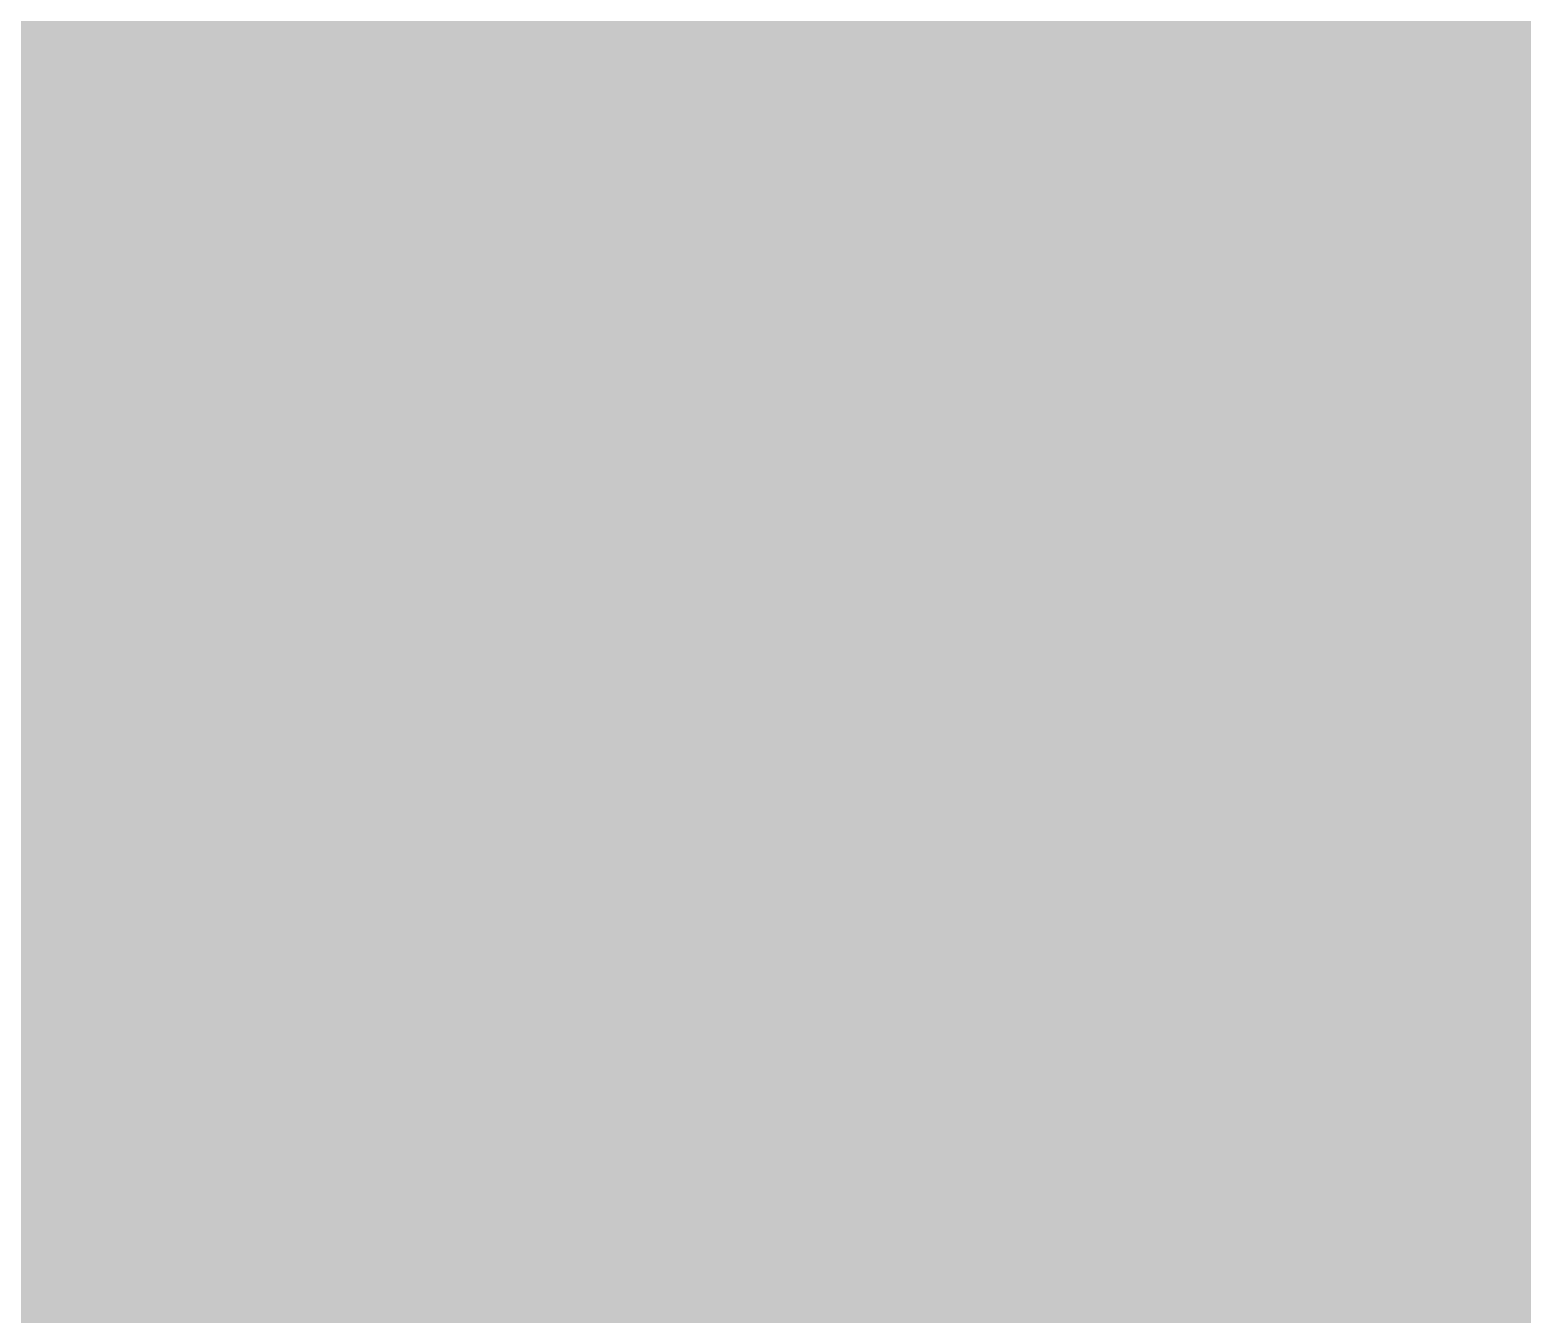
# Model space of a CAD drawing. Header units: inches. Extents: x 0 to 841, y 0 to 594.
# Drawn here: x 345.2201 to 345.6646, y 552.3382 to 552.7207 of the extents above; entities that cross this region are included whole.
import ezdxf

# ---------------------------------------------------------------- set-up
doc = ezdxf.new("R2010")
doc.units = ezdxf.units.IN
doc.layers.add('Sheet', color=255, linetype='Continuous')

msp = doc.modelspace()

# ---------------------------------------------------------------- linework, layer by layer
at = {"layer": 'Sheet'}
for points in [[(345.00808, 552.49546, 0.7493, 0.7493, 0), (345.00808, 572.49535, 0.7493, 0.7493, 0)], [(345.33372, 552.8885, 0.29972, 0.29972, 0), (345.34494, 552.86604, 0.29972, 0.29972, 0), (345.3674, 552.85481, 0.29972, 0.29972, 0), (345.37863, 552.83235, 0.29972, 0.29972, 0), (345.40109, 552.82112, 0.29972, 0.29972, 0), (345.41232, 552.79866, 0.29972, 0.29972, 0), (345.42355, 552.7762, 0.29972, 0.29972, 0), (345.446, 552.75374, 0.29972, 0.29972, 0), (345.45723, 552.74251, 0.29972, 0.29972, 0), (345.46846, 552.72006, 0.29972, 0.29972, 0), (345.46846, 552.6976, 0.29972, 0.29972, 0), (345.47969, 552.67514, 0.29972, 0.29972, 0), (345.49092, 552.64145, 0.29972, 0.29972, 0), (345.50215, 552.61899, 0.29972, 0.29972, 0), (345.50215, 552.59653, 0.29972, 0.29972, 0), (345.50215, 552.57407, 0.29972, 0.29972, 0), (345.51338, 552.55161, 0.29972, 0.29972, 0), (345.51338, 552.51792, 0.29972, 0.29972, 0), (345.51338, 552.49546, 0.29972, 0.29972, 0)], [(345.33372, 552.8885, 0.29972, 0.29972, 0), (345.34494, 552.86604, 0.29972, 0.29972, 0), (345.3674, 552.85481, 0.29972, 0.29972, 0), (345.37863, 552.83235, 0.29972, 0.29972, 0), (345.40109, 552.82112, 0.29972, 0.29972, 0), (345.41232, 552.79866, 0.29972, 0.29972, 0), (345.42355, 552.7762, 0.29972, 0.29972, 0), (345.446, 552.75374, 0.29972, 0.29972, 0), (345.45723, 552.74251, 0.29972, 0.29972, 0), (345.46846, 552.72006, 0.29972, 0.29972, 0), (345.46846, 552.6976, 0.29972, 0.29972, 0), (345.47969, 552.67514, 0.29972, 0.29972, 0), (345.49092, 552.64145, 0.29972, 0.29972, 0), (345.50215, 552.61899, 0.29972, 0.29972, 0), (345.50215, 552.59653, 0.29972, 0.29972, 0), (345.50215, 552.57407, 0.29972, 0.29972, 0), (345.51338, 552.55161, 0.29972, 0.29972, 0), (345.51338, 552.51792, 0.29972, 0.29972, 0), (345.51338, 552.49546, 0.29972, 0.29972, 0)], [(345.33372, 552.8885, 0.29972, 0.29972, 0), (345.34494, 552.86604, 0.29972, 0.29972, 0), (345.3674, 552.85481, 0.29972, 0.29972, 0), (345.37863, 552.83235, 0.29972, 0.29972, 0), (345.40109, 552.82112, 0.29972, 0.29972, 0), (345.41232, 552.79866, 0.29972, 0.29972, 0), (345.42355, 552.7762, 0.29972, 0.29972, 0), (345.446, 552.75374, 0.29972, 0.29972, 0), (345.45723, 552.74251, 0.29972, 0.29972, 0), (345.46846, 552.72006, 0.29972, 0.29972, 0), (345.46846, 552.6976, 0.29972, 0.29972, 0), (345.47969, 552.67514, 0.29972, 0.29972, 0), (345.49092, 552.64145, 0.29972, 0.29972, 0), (345.50215, 552.61899, 0.29972, 0.29972, 0), (345.50215, 552.59653, 0.29972, 0.29972, 0), (345.50215, 552.57407, 0.29972, 0.29972, 0), (345.51338, 552.55161, 0.29972, 0.29972, 0), (345.51338, 552.51792, 0.29972, 0.29972, 0), (345.51338, 552.49546, 0.29972, 0.29972, 0)], [(345.33372, 552.8885, 0.29972, 0.29972, 0), (345.34494, 552.86604, 0.29972, 0.29972, 0), (345.3674, 552.85481, 0.29972, 0.29972, 0), (345.37863, 552.83235, 0.29972, 0.29972, 0), (345.40109, 552.82112, 0.29972, 0.29972, 0), (345.41232, 552.79866, 0.29972, 0.29972, 0), (345.42355, 552.7762, 0.29972, 0.29972, 0), (345.446, 552.75374, 0.29972, 0.29972, 0), (345.45723, 552.74251, 0.29972, 0.29972, 0), (345.46846, 552.72006, 0.29972, 0.29972, 0), (345.46846, 552.6976, 0.29972, 0.29972, 0), (345.47969, 552.67514, 0.29972, 0.29972, 0), (345.49092, 552.64145, 0.29972, 0.29972, 0), (345.50215, 552.61899, 0.29972, 0.29972, 0), (345.50215, 552.59653, 0.29972, 0.29972, 0), (345.50215, 552.57407, 0.29972, 0.29972, 0), (345.51338, 552.55161, 0.29972, 0.29972, 0), (345.51338, 552.51792, 0.29972, 0.29972, 0), (345.51338, 552.49546, 0.29972, 0.29972, 0)], [(345.65935, 552.8885, 0.29972, 0.29972, 0), (345.68181, 552.85481, 0.29972, 0.29972, 0), (345.69304, 552.82112, 0.29972, 0.29972, 0), (345.7155, 552.78743, 0.29972, 0.29972, 0), (345.72673, 552.75374, 0.29972, 0.29972, 0), (345.73796, 552.72006, 0.29972, 0.29972, 0), (345.74919, 552.68637, 0.29972, 0.29972, 0), (345.76041, 552.65268, 0.29972, 0.29972, 0), (345.76041, 552.60776, 0.29972, 0.29972, 0), (345.77164, 552.57407, 0.29972, 0.29972, 0), (345.77164, 552.52915, 0.29972, 0.29972, 0), (345.77164, 552.49546, 0.29972, 0.29972, 0)], [(345.65935, 552.8885, 0.29972, 0.29972, 0), (345.68181, 552.85481, 0.29972, 0.29972, 0), (345.69304, 552.82112, 0.29972, 0.29972, 0), (345.7155, 552.78743, 0.29972, 0.29972, 0), (345.72673, 552.75374, 0.29972, 0.29972, 0), (345.73796, 552.72006, 0.29972, 0.29972, 0), (345.74919, 552.68637, 0.29972, 0.29972, 0), (345.76041, 552.65268, 0.29972, 0.29972, 0), (345.76041, 552.60776, 0.29972, 0.29972, 0), (345.77164, 552.57407, 0.29972, 0.29972, 0), (345.77164, 552.52915, 0.29972, 0.29972, 0), (345.77164, 552.49546, 0.29972, 0.29972, 0)], [(345.65935, 552.8885, 0.29972, 0.29972, 0), (345.68181, 552.85481, 0.29972, 0.29972, 0), (345.69304, 552.82112, 0.29972, 0.29972, 0), (345.7155, 552.78743, 0.29972, 0.29972, 0), (345.72673, 552.75374, 0.29972, 0.29972, 0), (345.73796, 552.72006, 0.29972, 0.29972, 0), (345.74919, 552.68637, 0.29972, 0.29972, 0), (345.76041, 552.65268, 0.29972, 0.29972, 0), (345.76041, 552.60776, 0.29972, 0.29972, 0), (345.77164, 552.57407, 0.29972, 0.29972, 0), (345.77164, 552.52915, 0.29972, 0.29972, 0), (345.77164, 552.49546, 0.29972, 0.29972, 0)], [(345.65935, 552.8885, 0.29972, 0.29972, 0), (345.68181, 552.85481, 0.29972, 0.29972, 0), (345.69304, 552.82112, 0.29972, 0.29972, 0), (345.7155, 552.78743, 0.29972, 0.29972, 0), (345.72673, 552.75374, 0.29972, 0.29972, 0), (345.73796, 552.72006, 0.29972, 0.29972, 0), (345.74919, 552.68637, 0.29972, 0.29972, 0), (345.76041, 552.65268, 0.29972, 0.29972, 0), (345.76041, 552.60776, 0.29972, 0.29972, 0), (345.77164, 552.57407, 0.29972, 0.29972, 0), (345.77164, 552.52915, 0.29972, 0.29972, 0), (345.77164, 552.49546, 0.29972, 0.29972, 0)], [(345.65935, 552.8885, 0.29972, 0.29972, 0), (345.68181, 552.85481, 0.29972, 0.29972, 0), (345.69304, 552.82112, 0.29972, 0.29972, 0), (345.7155, 552.78743, 0.29972, 0.29972, 0), (345.72673, 552.75374, 0.29972, 0.29972, 0), (345.73796, 552.72006, 0.29972, 0.29972, 0), (345.74919, 552.68637, 0.29972, 0.29972, 0), (345.76041, 552.65268, 0.29972, 0.29972, 0), (345.76041, 552.60776, 0.29972, 0.29972, 0), (345.77164, 552.57407, 0.29972, 0.29972, 0), (345.77164, 552.52915, 0.29972, 0.29972, 0), (345.77164, 552.49546, 0.29972, 0.29972, 0)], [(345.65935, 552.8885, 0.29972, 0.29972, 0), (345.68181, 552.85481, 0.29972, 0.29972, 0), (345.69304, 552.82112, 0.29972, 0.29972, 0), (345.7155, 552.78743, 0.29972, 0.29972, 0), (345.72673, 552.75374, 0.29972, 0.29972, 0), (345.73796, 552.72006, 0.29972, 0.29972, 0), (345.74919, 552.68637, 0.29972, 0.29972, 0), (345.76041, 552.65268, 0.29972, 0.29972, 0), (345.76041, 552.60776, 0.29972, 0.29972, 0), (345.77164, 552.57407, 0.29972, 0.29972, 0), (345.77164, 552.52915, 0.29972, 0.29972, 0), (345.77164, 552.49546, 0.29972, 0.29972, 0)], [(320.01254, 552.49546, 0.7493, 0.7493, 0), (322.51658, 552.49546, 0.7493, 0.7493, 0), (330.00626, 552.49546, 0.7493, 0.7493, 0), (345.00808, 552.49546, 0.7493, 0.7493, 0)], [(345.00808, 537.49274, 0.7493, 0.7493, 0), (345.00808, 552.49546, 0.7493, 0.7493, 0)], [(345.01931, 552.49546, 0.7493, 0.7493, 0), (362.51394, 552.49546, 0.7493, 0.7493, 0), (380.00857, 552.49546, 0.7493, 0.7493, 0)], [(345.42355, 552.7762, 0.09906, 0.09906, 0), (345.446, 552.75374, 0.09906, 0.09906, 0), (345.45723, 552.74251, 0.09906, 0.09906, 0), (345.46846, 552.72006, 0.09906, 0.09906, 0), (345.46846, 552.6976, 0.09906, 0.09906, 0), (345.47969, 552.67514, 0.09906, 0.09906, 0), (345.49092, 552.64145, 0.09906, 0.09906, 0), (345.50215, 552.61899, 0.09906, 0.09906, 0), (345.50215, 552.59653, 0.09906, 0.09906, 0), (345.50215, 552.57407, 0.09906, 0.09906, 0), (345.51338, 552.55161, 0.09906, 0.09906, 0), (345.51338, 552.51792, 0.09906, 0.09906, 0), (345.51338, 552.49546, 0.09906, 0.09906, 0)], [(345.42355, 552.7762, 0.09906, 0.09906, 0), (345.446, 552.75374, 0.09906, 0.09906, 0), (345.45723, 552.74251, 0.09906, 0.09906, 0), (345.46846, 552.72006, 0.09906, 0.09906, 0), (345.46846, 552.6976, 0.09906, 0.09906, 0), (345.47969, 552.67514, 0.09906, 0.09906, 0), (345.49092, 552.64145, 0.09906, 0.09906, 0), (345.50215, 552.61899, 0.09906, 0.09906, 0), (345.50215, 552.59653, 0.09906, 0.09906, 0), (345.50215, 552.57407, 0.09906, 0.09906, 0), (345.51338, 552.55161, 0.09906, 0.09906, 0), (345.51338, 552.51792, 0.09906, 0.09906, 0), (345.51338, 552.49546, 0.09906, 0.09906, 0)], [(345.42355, 552.7762, 0.09906, 0.09906, 0), (345.446, 552.75374, 0.09906, 0.09906, 0), (345.45723, 552.74251, 0.09906, 0.09906, 0), (345.46846, 552.72006, 0.09906, 0.09906, 0), (345.46846, 552.6976, 0.09906, 0.09906, 0), (345.47969, 552.67514, 0.09906, 0.09906, 0), (345.49092, 552.64145, 0.09906, 0.09906, 0), (345.50215, 552.61899, 0.09906, 0.09906, 0), (345.50215, 552.59653, 0.09906, 0.09906, 0), (345.50215, 552.57407, 0.09906, 0.09906, 0), (345.51338, 552.55161, 0.09906, 0.09906, 0), (345.51338, 552.51792, 0.09906, 0.09906, 0), (345.51338, 552.49546, 0.09906, 0.09906, 0)], [(345.42355, 552.7762, 0.09906, 0.09906, 0), (345.446, 552.75374, 0.09906, 0.09906, 0), (345.45723, 552.74251, 0.09906, 0.09906, 0), (345.46846, 552.72006, 0.09906, 0.09906, 0), (345.46846, 552.6976, 0.09906, 0.09906, 0), (345.47969, 552.67514, 0.09906, 0.09906, 0), (345.49092, 552.64145, 0.09906, 0.09906, 0), (345.50215, 552.61899, 0.09906, 0.09906, 0), (345.50215, 552.59653, 0.09906, 0.09906, 0), (345.50215, 552.57407, 0.09906, 0.09906, 0), (345.51338, 552.55161, 0.09906, 0.09906, 0), (345.51338, 552.51792, 0.09906, 0.09906, 0), (345.51338, 552.49546, 0.09906, 0.09906, 0)], [(345.77164, 552.49546, 0.29972, 0.29972, 0), (345.77164, 552.45055, 0.29972, 0.29972, 0), (345.77164, 552.41686, 0.29972, 0.29972, 0), (345.76041, 552.38317, 0.29972, 0.29972, 0), (345.76041, 552.33825, 0.29972, 0.29972, 0), (345.74919, 552.30456, 0.29972, 0.29972, 0), (345.73796, 552.27087, 0.29972, 0.29972, 0), (345.72673, 552.22595, 0.29972, 0.29972, 0), (345.7155, 552.19226, 0.29972, 0.29972, 0), (345.69304, 552.15858, 0.29972, 0.29972, 0), (345.68181, 552.12489, 0.29972, 0.29972, 0), (345.65935, 552.10243, 0.29972, 0.29972, 0), (345.64813, 552.06874, 0.29972, 0.29972, 0), (345.62567, 552.03505, 0.29972, 0.29972, 0), (345.60321, 552.01259, 0.29972, 0.29972, 0), (345.56952, 551.9789, 0.29972, 0.29972, 0), (345.54707, 551.95644, 0.29972, 0.29972, 0), (345.52461, 551.93398, 0.29972, 0.29972, 0), (345.49092, 551.9003, 0.29972, 0.29972, 0), (345.46846, 551.87784, 0.29972, 0.29972, 0), (345.43478, 551.85538, 0.29972, 0.29972, 0), (345.40109, 551.84415, 0.29972, 0.29972, 0), (345.37863, 551.82169, 0.29972, 0.29972, 0)], [(345.77164, 552.49546, 0.29972, 0.29972, 0), (345.77164, 552.45055, 0.29972, 0.29972, 0), (345.77164, 552.41686, 0.29972, 0.29972, 0), (345.76041, 552.38317, 0.29972, 0.29972, 0), (345.76041, 552.33825, 0.29972, 0.29972, 0), (345.74919, 552.30456, 0.29972, 0.29972, 0), (345.73796, 552.27087, 0.29972, 0.29972, 0), (345.72673, 552.22595, 0.29972, 0.29972, 0), (345.7155, 552.19226, 0.29972, 0.29972, 0), (345.69304, 552.15858, 0.29972, 0.29972, 0), (345.68181, 552.12489, 0.29972, 0.29972, 0), (345.65935, 552.10243, 0.29972, 0.29972, 0), (345.64813, 552.06874, 0.29972, 0.29972, 0), (345.62567, 552.03505, 0.29972, 0.29972, 0), (345.60321, 552.01259, 0.29972, 0.29972, 0), (345.56952, 551.9789, 0.29972, 0.29972, 0), (345.54707, 551.95644, 0.29972, 0.29972, 0), (345.52461, 551.93398, 0.29972, 0.29972, 0), (345.49092, 551.9003, 0.29972, 0.29972, 0), (345.46846, 551.87784, 0.29972, 0.29972, 0), (345.43478, 551.85538, 0.29972, 0.29972, 0), (345.40109, 551.84415, 0.29972, 0.29972, 0), (345.37863, 551.82169, 0.29972, 0.29972, 0)], [(345.77164, 552.49546, 0.29972, 0.29972, 0), (345.77164, 552.45055, 0.29972, 0.29972, 0), (345.77164, 552.41686, 0.29972, 0.29972, 0), (345.76041, 552.38317, 0.29972, 0.29972, 0), (345.76041, 552.33825, 0.29972, 0.29972, 0), (345.74919, 552.30456, 0.29972, 0.29972, 0), (345.73796, 552.27087, 0.29972, 0.29972, 0), (345.72673, 552.22595, 0.29972, 0.29972, 0), (345.7155, 552.19226, 0.29972, 0.29972, 0), (345.69304, 552.15858, 0.29972, 0.29972, 0), (345.68181, 552.12489, 0.29972, 0.29972, 0), (345.65935, 552.10243, 0.29972, 0.29972, 0), (345.64813, 552.06874, 0.29972, 0.29972, 0), (345.62567, 552.03505, 0.29972, 0.29972, 0), (345.60321, 552.01259, 0.29972, 0.29972, 0), (345.56952, 551.9789, 0.29972, 0.29972, 0), (345.54707, 551.95644, 0.29972, 0.29972, 0), (345.52461, 551.93398, 0.29972, 0.29972, 0), (345.49092, 551.9003, 0.29972, 0.29972, 0), (345.46846, 551.87784, 0.29972, 0.29972, 0), (345.43478, 551.85538, 0.29972, 0.29972, 0), (345.40109, 551.84415, 0.29972, 0.29972, 0), (345.37863, 551.82169, 0.29972, 0.29972, 0)], [(345.77164, 552.49546, 0.29972, 0.29972, 0), (345.77164, 552.45055, 0.29972, 0.29972, 0), (345.77164, 552.41686, 0.29972, 0.29972, 0), (345.76041, 552.38317, 0.29972, 0.29972, 0), (345.76041, 552.33825, 0.29972, 0.29972, 0), (345.74919, 552.30456, 0.29972, 0.29972, 0), (345.73796, 552.27087, 0.29972, 0.29972, 0), (345.72673, 552.22595, 0.29972, 0.29972, 0), (345.7155, 552.19226, 0.29972, 0.29972, 0), (345.69304, 552.15858, 0.29972, 0.29972, 0), (345.68181, 552.12489, 0.29972, 0.29972, 0), (345.65935, 552.10243, 0.29972, 0.29972, 0), (345.64813, 552.06874, 0.29972, 0.29972, 0), (345.62567, 552.03505, 0.29972, 0.29972, 0), (345.60321, 552.01259, 0.29972, 0.29972, 0), (345.56952, 551.9789, 0.29972, 0.29972, 0), (345.54707, 551.95644, 0.29972, 0.29972, 0), (345.52461, 551.93398, 0.29972, 0.29972, 0), (345.49092, 551.9003, 0.29972, 0.29972, 0), (345.46846, 551.87784, 0.29972, 0.29972, 0), (345.43478, 551.85538, 0.29972, 0.29972, 0), (345.40109, 551.84415, 0.29972, 0.29972, 0), (345.37863, 551.82169, 0.29972, 0.29972, 0)], [(345.77164, 552.49546, 0.29972, 0.29972, 0), (345.77164, 552.45055, 0.29972, 0.29972, 0), (345.77164, 552.41686, 0.29972, 0.29972, 0), (345.76041, 552.38317, 0.29972, 0.29972, 0), (345.76041, 552.33825, 0.29972, 0.29972, 0), (345.74919, 552.30456, 0.29972, 0.29972, 0), (345.73796, 552.27087, 0.29972, 0.29972, 0), (345.72673, 552.22595, 0.29972, 0.29972, 0), (345.7155, 552.19226, 0.29972, 0.29972, 0), (345.69304, 552.15858, 0.29972, 0.29972, 0), (345.68181, 552.12489, 0.29972, 0.29972, 0), (345.65935, 552.10243, 0.29972, 0.29972, 0), (345.64813, 552.06874, 0.29972, 0.29972, 0), (345.62567, 552.03505, 0.29972, 0.29972, 0), (345.60321, 552.01259, 0.29972, 0.29972, 0), (345.56952, 551.9789, 0.29972, 0.29972, 0), (345.54707, 551.95644, 0.29972, 0.29972, 0), (345.52461, 551.93398, 0.29972, 0.29972, 0), (345.49092, 551.9003, 0.29972, 0.29972, 0), (345.46846, 551.87784, 0.29972, 0.29972, 0), (345.43478, 551.85538, 0.29972, 0.29972, 0), (345.40109, 551.84415, 0.29972, 0.29972, 0), (345.37863, 551.82169, 0.29972, 0.29972, 0)], [(345.77164, 552.49546, 0.29972, 0.29972, 0), (345.77164, 552.45055, 0.29972, 0.29972, 0), (345.77164, 552.41686, 0.29972, 0.29972, 0), (345.76041, 552.38317, 0.29972, 0.29972, 0), (345.76041, 552.33825, 0.29972, 0.29972, 0), (345.74919, 552.30456, 0.29972, 0.29972, 0), (345.73796, 552.27087, 0.29972, 0.29972, 0), (345.72673, 552.22595, 0.29972, 0.29972, 0), (345.7155, 552.19226, 0.29972, 0.29972, 0), (345.69304, 552.15858, 0.29972, 0.29972, 0), (345.68181, 552.12489, 0.29972, 0.29972, 0), (345.65935, 552.10243, 0.29972, 0.29972, 0), (345.64813, 552.06874, 0.29972, 0.29972, 0), (345.62567, 552.03505, 0.29972, 0.29972, 0), (345.60321, 552.01259, 0.29972, 0.29972, 0), (345.56952, 551.9789, 0.29972, 0.29972, 0), (345.54707, 551.95644, 0.29972, 0.29972, 0), (345.52461, 551.93398, 0.29972, 0.29972, 0), (345.49092, 551.9003, 0.29972, 0.29972, 0), (345.46846, 551.87784, 0.29972, 0.29972, 0), (345.43478, 551.85538, 0.29972, 0.29972, 0), (345.40109, 551.84415, 0.29972, 0.29972, 0), (345.37863, 551.82169, 0.29972, 0.29972, 0)], [(345.51338, 552.49546, 0.29972, 0.29972, 0), (345.51338, 552.473, 0.29972, 0.29972, 0), (345.51338, 552.43932, 0.29972, 0.29972, 0), (345.50215, 552.41686, 0.29972, 0.29972, 0), (345.50215, 552.3944, 0.29972, 0.29972, 0), (345.50215, 552.37194, 0.29972, 0.29972, 0), (345.49092, 552.34948, 0.29972, 0.29972, 0), (345.47969, 552.31579, 0.29972, 0.29972, 0), (345.46846, 552.29333, 0.29972, 0.29972, 0), (345.46846, 552.27087, 0.29972, 0.29972, 0), (345.45723, 552.24841, 0.29972, 0.29972, 0), (345.446, 552.23718, 0.29972, 0.29972, 0), (345.42355, 552.21472, 0.29972, 0.29972, 0), (345.41232, 552.19226, 0.29972, 0.29972, 0), (345.40109, 552.16981, 0.29972, 0.29972, 0)], [(345.51338, 552.49546, 0.29972, 0.29972, 0), (345.51338, 552.473, 0.29972, 0.29972, 0), (345.51338, 552.43932, 0.29972, 0.29972, 0), (345.50215, 552.41686, 0.29972, 0.29972, 0), (345.50215, 552.3944, 0.29972, 0.29972, 0), (345.50215, 552.37194, 0.29972, 0.29972, 0), (345.49092, 552.34948, 0.29972, 0.29972, 0), (345.47969, 552.31579, 0.29972, 0.29972, 0), (345.46846, 552.29333, 0.29972, 0.29972, 0), (345.46846, 552.27087, 0.29972, 0.29972, 0), (345.45723, 552.24841, 0.29972, 0.29972, 0), (345.446, 552.23718, 0.29972, 0.29972, 0), (345.42355, 552.21472, 0.29972, 0.29972, 0), (345.41232, 552.19226, 0.29972, 0.29972, 0), (345.40109, 552.16981, 0.29972, 0.29972, 0)], [(345.51338, 552.49546, 0.29972, 0.29972, 0), (345.51338, 552.473, 0.29972, 0.29972, 0), (345.51338, 552.43932, 0.29972, 0.29972, 0), (345.50215, 552.41686, 0.29972, 0.29972, 0), (345.50215, 552.3944, 0.29972, 0.29972, 0), (345.50215, 552.37194, 0.29972, 0.29972, 0), (345.49092, 552.34948, 0.29972, 0.29972, 0), (345.47969, 552.31579, 0.29972, 0.29972, 0), (345.46846, 552.29333, 0.29972, 0.29972, 0), (345.46846, 552.27087, 0.29972, 0.29972, 0), (345.45723, 552.24841, 0.29972, 0.29972, 0), (345.446, 552.23718, 0.29972, 0.29972, 0), (345.42355, 552.21472, 0.29972, 0.29972, 0), (345.41232, 552.19226, 0.29972, 0.29972, 0), (345.40109, 552.16981, 0.29972, 0.29972, 0)], [(345.51338, 552.49546, 0.29972, 0.29972, 0), (345.51338, 552.473, 0.29972, 0.29972, 0), (345.51338, 552.43932, 0.29972, 0.29972, 0), (345.50215, 552.41686, 0.29972, 0.29972, 0), (345.50215, 552.3944, 0.29972, 0.29972, 0), (345.50215, 552.37194, 0.29972, 0.29972, 0), (345.49092, 552.34948, 0.29972, 0.29972, 0), (345.47969, 552.31579, 0.29972, 0.29972, 0), (345.46846, 552.29333, 0.29972, 0.29972, 0), (345.46846, 552.27087, 0.29972, 0.29972, 0), (345.45723, 552.24841, 0.29972, 0.29972, 0), (345.446, 552.23718, 0.29972, 0.29972, 0), (345.42355, 552.21472, 0.29972, 0.29972, 0), (345.41232, 552.19226, 0.29972, 0.29972, 0), (345.40109, 552.16981, 0.29972, 0.29972, 0)], [(345.51338, 552.49546, 0.29972, 0.29972, 0), (345.51338, 552.49546, 0.29972, 0.29972, 0), (345.51338, 552.49546, 0.29972, 0.29972, 0), (345.51338, 552.49546, 0.29972, 0.29972, 0), (345.51338, 552.49546, 0.29972, 0.29972, 0), (345.51338, 552.49546, 0.29972, 0.29972, 0), (345.51338, 552.49546, 0.29972, 0.29972, 0), (345.51338, 552.49546, 0.29972, 0.29972, 0), (345.51338, 552.49546, 0.29972, 0.29972, 0), (345.51338, 552.49546, 0.29972, 0.29972, 0), (345.51338, 552.49546, 0.29972, 0.29972, 0), (345.51338, 552.49546, 0.29972, 0.29972, 0), (345.51338, 552.49546, 0.29972, 0.29972, 0), (345.51338, 552.49546, 0.29972, 0.29972, 0), (345.51338, 552.49546, 0.29972, 0.29972, 0), (345.51338, 552.49546, 0.29972, 0.29972, 0), (345.51338, 552.49546, 0.29972, 0.29972, 0), (345.51338, 552.49546, 0.29972, 0.29972, 0), (345.51338, 552.49546, 0.29972, 0.29972, 0), (345.51338, 552.49546, 0.29972, 0.29972, 0), (345.51338, 552.49546, 0.29972, 0.29972, 0), (345.51338, 552.49546, 0.29972, 0.29972, 0), (345.51338, 552.49546, 0.29972, 0.29972, 0), (345.51338, 552.49546, 0.29972, 0.29972, 0), (345.51338, 552.49546, 0.29972, 0.29972, 0), (345.51338, 552.49546, 0.29972, 0.29972, 0), (345.51338, 552.49546, 0.29972, 0.29972, 0), (345.51338, 552.49546, 0.29972, 0.29972, 0), (345.51338, 552.49546, 0.29972, 0.29972, 0), (345.51338, 552.49546, 0.29972, 0.29972, 0), (345.51338, 552.49546, 0.29972, 0.29972, 0), (345.51338, 552.49546, 0.29972, 0.29972, 0), (345.51338, 552.49546, 0.29972, 0.29972, 0)], [(345.51338, 552.49546, 0.29972, 0.29972, 0), (345.51338, 552.49546, 0.29972, 0.29972, 0)], [(345.51338, 552.49546, 0.29972, 0.29972, 0), (345.51338, 552.49546, 0.29972, 0.29972, 0), (345.51338, 552.49546, 0.29972, 0.29972, 0), (345.51338, 552.49546, 0.29972, 0.29972, 0), (345.51338, 552.49546, 0.29972, 0.29972, 0), (345.51338, 552.49546, 0.29972, 0.29972, 0), (345.51338, 552.49546, 0.29972, 0.29972, 0), (345.51338, 552.49546, 0.29972, 0.29972, 0), (345.51338, 552.49546, 0.29972, 0.29972, 0), (345.51338, 552.49546, 0.29972, 0.29972, 0), (345.51338, 552.49546, 0.29972, 0.29972, 0), (345.51338, 552.49546, 0.29972, 0.29972, 0), (345.51338, 552.49546, 0.29972, 0.29972, 0), (345.51338, 552.49546, 0.29972, 0.29972, 0), (345.51338, 552.49546, 0.29972, 0.29972, 0), (345.51338, 552.49546, 0.29972, 0.29972, 0), (345.51338, 552.49546, 0.29972, 0.29972, 0), (345.51338, 552.49546, 0.29972, 0.29972, 0), (345.51338, 552.49546, 0.29972, 0.29972, 0), (345.51338, 552.49546, 0.29972, 0.29972, 0), (345.51338, 552.49546, 0.29972, 0.29972, 0), (345.51338, 552.49546, 0.29972, 0.29972, 0), (345.51338, 552.49546, 0.29972, 0.29972, 0), (345.51338, 552.49546, 0.29972, 0.29972, 0), (345.51338, 552.49546, 0.29972, 0.29972, 0), (345.51338, 552.49546, 0.29972, 0.29972, 0), (345.51338, 552.49546, 0.29972, 0.29972, 0), (345.51338, 552.49546, 0.29972, 0.29972, 0), (345.51338, 552.49546, 0.29972, 0.29972, 0), (345.51338, 552.49546, 0.29972, 0.29972, 0), (345.51338, 552.49546, 0.29972, 0.29972, 0), (345.51338, 552.49546, 0.29972, 0.29972, 0), (345.51338, 552.49546, 0.29972, 0.29972, 0)], [(345.51338, 552.49546, 0.29972, 0.29972, 0), (345.51338, 552.49546, 0.29972, 0.29972, 0)], [(345.51338, 552.49546, 0.29972, 0.29972, 0), (345.51338, 552.49546, 0.29972, 0.29972, 0), (345.51338, 552.49546, 0.29972, 0.29972, 0), (345.51338, 552.49546, 0.29972, 0.29972, 0), (345.51338, 552.49546, 0.29972, 0.29972, 0), (345.51338, 552.49546, 0.29972, 0.29972, 0), (345.51338, 552.49546, 0.29972, 0.29972, 0), (345.51338, 552.49546, 0.29972, 0.29972, 0), (345.51338, 552.49546, 0.29972, 0.29972, 0), (345.51338, 552.49546, 0.29972, 0.29972, 0), (345.51338, 552.49546, 0.29972, 0.29972, 0), (345.51338, 552.49546, 0.29972, 0.29972, 0), (345.51338, 552.49546, 0.29972, 0.29972, 0), (345.51338, 552.49546, 0.29972, 0.29972, 0), (345.51338, 552.49546, 0.29972, 0.29972, 0), (345.51338, 552.49546, 0.29972, 0.29972, 0), (345.51338, 552.49546, 0.29972, 0.29972, 0), (345.51338, 552.49546, 0.29972, 0.29972, 0), (345.51338, 552.49546, 0.29972, 0.29972, 0), (345.51338, 552.49546, 0.29972, 0.29972, 0), (345.51338, 552.49546, 0.29972, 0.29972, 0), (345.51338, 552.49546, 0.29972, 0.29972, 0), (345.51338, 552.49546, 0.29972, 0.29972, 0), (345.51338, 552.49546, 0.29972, 0.29972, 0), (345.51338, 552.49546, 0.29972, 0.29972, 0), (345.51338, 552.49546, 0.29972, 0.29972, 0), (345.51338, 552.49546, 0.29972, 0.29972, 0), (345.51338, 552.49546, 0.29972, 0.29972, 0), (345.51338, 552.49546, 0.29972, 0.29972, 0), (345.51338, 552.49546, 0.29972, 0.29972, 0), (345.51338, 552.49546, 0.29972, 0.29972, 0), (345.51338, 552.49546, 0.29972, 0.29972, 0), (345.51338, 552.49546, 0.29972, 0.29972, 0)], [(345.51338, 552.49546, 0.29972, 0.29972, 0), (345.51338, 552.49546, 0.29972, 0.29972, 0)], [(345.51338, 552.49546, 0.29972, 0.29972, 0), (345.51338, 552.49546, 0.29972, 0.29972, 0), (345.51338, 552.49546, 0.29972, 0.29972, 0), (345.51338, 552.49546, 0.29972, 0.29972, 0), (345.51338, 552.49546, 0.29972, 0.29972, 0), (345.51338, 552.49546, 0.29972, 0.29972, 0), (345.51338, 552.49546, 0.29972, 0.29972, 0), (345.51338, 552.49546, 0.29972, 0.29972, 0), (345.51338, 552.49546, 0.29972, 0.29972, 0), (345.51338, 552.49546, 0.29972, 0.29972, 0), (345.51338, 552.49546, 0.29972, 0.29972, 0), (345.51338, 552.49546, 0.29972, 0.29972, 0), (345.51338, 552.49546, 0.29972, 0.29972, 0), (345.51338, 552.49546, 0.29972, 0.29972, 0), (345.51338, 552.49546, 0.29972, 0.29972, 0), (345.51338, 552.49546, 0.29972, 0.29972, 0), (345.51338, 552.49546, 0.29972, 0.29972, 0), (345.51338, 552.49546, 0.29972, 0.29972, 0), (345.51338, 552.49546, 0.29972, 0.29972, 0), (345.51338, 552.49546, 0.29972, 0.29972, 0), (345.51338, 552.49546, 0.29972, 0.29972, 0), (345.51338, 552.49546, 0.29972, 0.29972, 0), (345.51338, 552.49546, 0.29972, 0.29972, 0), (345.51338, 552.49546, 0.29972, 0.29972, 0), (345.51338, 552.49546, 0.29972, 0.29972, 0), (345.51338, 552.49546, 0.29972, 0.29972, 0), (345.51338, 552.49546, 0.29972, 0.29972, 0), (345.51338, 552.49546, 0.29972, 0.29972, 0), (345.51338, 552.49546, 0.29972, 0.29972, 0), (345.51338, 552.49546, 0.29972, 0.29972, 0), (345.51338, 552.49546, 0.29972, 0.29972, 0), (345.51338, 552.49546, 0.29972, 0.29972, 0), (345.51338, 552.49546, 0.29972, 0.29972, 0)], [(345.51338, 552.49546, 0.29972, 0.29972, 0), (345.51338, 552.49546, 0.29972, 0.29972, 0)], [(345.77164, 552.49546, 0.29972, 0.29972, 0), (345.77164, 552.49546, 0.29972, 0.29972, 0), (345.77164, 552.49546, 0.29972, 0.29972, 0), (345.77164, 552.49546, 0.29972, 0.29972, 0), (345.77164, 552.49546, 0.29972, 0.29972, 0), (345.77164, 552.49546, 0.29972, 0.29972, 0), (345.77164, 552.49546, 0.29972, 0.29972, 0), (345.77164, 552.49546, 0.29972, 0.29972, 0), (345.77164, 552.49546, 0.29972, 0.29972, 0), (345.77164, 552.49546, 0.29972, 0.29972, 0), (345.77164, 552.49546, 0.29972, 0.29972, 0), (345.77164, 552.49546, 0.29972, 0.29972, 0), (345.77164, 552.49546, 0.29972, 0.29972, 0), (345.77164, 552.49546, 0.29972, 0.29972, 0), (345.77164, 552.49546, 0.29972, 0.29972, 0), (345.77164, 552.49546, 0.29972, 0.29972, 0), (345.77164, 552.49546, 0.29972, 0.29972, 0), (345.77164, 552.49546, 0.29972, 0.29972, 0), (345.77164, 552.49546, 0.29972, 0.29972, 0), (345.77164, 552.49546, 0.29972, 0.29972, 0), (345.77164, 552.49546, 0.29972, 0.29972, 0), (345.77164, 552.49546, 0.29972, 0.29972, 0), (345.77164, 552.49546, 0.29972, 0.29972, 0), (345.77164, 552.49546, 0.29972, 0.29972, 0), (345.77164, 552.49546, 0.29972, 0.29972, 0), (345.77164, 552.49546, 0.29972, 0.29972, 0), (345.77164, 552.49546, 0.29972, 0.29972, 0), (345.77164, 552.49546, 0.29972, 0.29972, 0), (345.77164, 552.49546, 0.29972, 0.29972, 0), (345.77164, 552.49546, 0.29972, 0.29972, 0), (345.77164, 552.49546, 0.29972, 0.29972, 0), (345.77164, 552.49546, 0.29972, 0.29972, 0), (345.77164, 552.49546, 0.29972, 0.29972, 0)], [(345.77164, 552.49546, 0.29972, 0.29972, 0), (345.77164, 552.49546, 0.29972, 0.29972, 0)], [(345.77164, 552.49546, 0.29972, 0.29972, 0), (345.77164, 552.49546, 0.29972, 0.29972, 0), (345.77164, 552.49546, 0.29972, 0.29972, 0), (345.77164, 552.49546, 0.29972, 0.29972, 0), (345.77164, 552.49546, 0.29972, 0.29972, 0), (345.77164, 552.49546, 0.29972, 0.29972, 0), (345.77164, 552.49546, 0.29972, 0.29972, 0), (345.77164, 552.49546, 0.29972, 0.29972, 0), (345.77164, 552.49546, 0.29972, 0.29972, 0), (345.77164, 552.49546, 0.29972, 0.29972, 0), (345.77164, 552.49546, 0.29972, 0.29972, 0), (345.77164, 552.49546, 0.29972, 0.29972, 0), (345.77164, 552.49546, 0.29972, 0.29972, 0), (345.77164, 552.49546, 0.29972, 0.29972, 0), (345.77164, 552.49546, 0.29972, 0.29972, 0), (345.77164, 552.49546, 0.29972, 0.29972, 0), (345.77164, 552.49546, 0.29972, 0.29972, 0), (345.77164, 552.49546, 0.29972, 0.29972, 0), (345.77164, 552.49546, 0.29972, 0.29972, 0), (345.77164, 552.49546, 0.29972, 0.29972, 0), (345.77164, 552.49546, 0.29972, 0.29972, 0), (345.77164, 552.49546, 0.29972, 0.29972, 0), (345.77164, 552.49546, 0.29972, 0.29972, 0), (345.77164, 552.49546, 0.29972, 0.29972, 0), (345.77164, 552.49546, 0.29972, 0.29972, 0), (345.77164, 552.49546, 0.29972, 0.29972, 0), (345.77164, 552.49546, 0.29972, 0.29972, 0), (345.77164, 552.49546, 0.29972, 0.29972, 0), (345.77164, 552.49546, 0.29972, 0.29972, 0), (345.77164, 552.49546, 0.29972, 0.29972, 0), (345.77164, 552.49546, 0.29972, 0.29972, 0), (345.77164, 552.49546, 0.29972, 0.29972, 0), (345.77164, 552.49546, 0.29972, 0.29972, 0)], [(345.77164, 552.49546, 0.29972, 0.29972, 0), (345.77164, 552.49546, 0.29972, 0.29972, 0)], [(345.77164, 552.49546, 0.29972, 0.29972, 0), (345.77164, 552.49546, 0.29972, 0.29972, 0), (345.77164, 552.49546, 0.29972, 0.29972, 0), (345.77164, 552.49546, 0.29972, 0.29972, 0), (345.77164, 552.49546, 0.29972, 0.29972, 0), (345.77164, 552.49546, 0.29972, 0.29972, 0), (345.77164, 552.49546, 0.29972, 0.29972, 0), (345.77164, 552.49546, 0.29972, 0.29972, 0), (345.77164, 552.49546, 0.29972, 0.29972, 0), (345.77164, 552.49546, 0.29972, 0.29972, 0), (345.77164, 552.49546, 0.29972, 0.29972, 0), (345.77164, 552.49546, 0.29972, 0.29972, 0), (345.77164, 552.49546, 0.29972, 0.29972, 0), (345.77164, 552.49546, 0.29972, 0.29972, 0), (345.77164, 552.49546, 0.29972, 0.29972, 0), (345.77164, 552.49546, 0.29972, 0.29972, 0), (345.77164, 552.49546, 0.29972, 0.29972, 0), (345.77164, 552.49546, 0.29972, 0.29972, 0), (345.77164, 552.49546, 0.29972, 0.29972, 0), (345.77164, 552.49546, 0.29972, 0.29972, 0), (345.77164, 552.49546, 0.29972, 0.29972, 0), (345.77164, 552.49546, 0.29972, 0.29972, 0), (345.77164, 552.49546, 0.29972, 0.29972, 0), (345.77164, 552.49546, 0.29972, 0.29972, 0), (345.77164, 552.49546, 0.29972, 0.29972, 0), (345.77164, 552.49546, 0.29972, 0.29972, 0), (345.77164, 552.49546, 0.29972, 0.29972, 0), (345.77164, 552.49546, 0.29972, 0.29972, 0), (345.77164, 552.49546, 0.29972, 0.29972, 0), (345.77164, 552.49546, 0.29972, 0.29972, 0), (345.77164, 552.49546, 0.29972, 0.29972, 0), (345.77164, 552.49546, 0.29972, 0.29972, 0), (345.77164, 552.49546, 0.29972, 0.29972, 0)], [(345.77164, 552.49546, 0.29972, 0.29972, 0), (345.77164, 552.49546, 0.29972, 0.29972, 0)], [(345.77164, 552.49546, 0.29972, 0.29972, 0), (345.77164, 552.49546, 0.29972, 0.29972, 0), (345.77164, 552.49546, 0.29972, 0.29972, 0), (345.77164, 552.49546, 0.29972, 0.29972, 0), (345.77164, 552.49546, 0.29972, 0.29972, 0), (345.77164, 552.49546, 0.29972, 0.29972, 0), (345.77164, 552.49546, 0.29972, 0.29972, 0), (345.77164, 552.49546, 0.29972, 0.29972, 0), (345.77164, 552.49546, 0.29972, 0.29972, 0), (345.77164, 552.49546, 0.29972, 0.29972, 0), (345.77164, 552.49546, 0.29972, 0.29972, 0), (345.77164, 552.49546, 0.29972, 0.29972, 0), (345.77164, 552.49546, 0.29972, 0.29972, 0), (345.77164, 552.49546, 0.29972, 0.29972, 0), (345.77164, 552.49546, 0.29972, 0.29972, 0), (345.77164, 552.49546, 0.29972, 0.29972, 0), (345.77164, 552.49546, 0.29972, 0.29972, 0), (345.77164, 552.49546, 0.29972, 0.29972, 0), (345.77164, 552.49546, 0.29972, 0.29972, 0), (345.77164, 552.49546, 0.29972, 0.29972, 0), (345.77164, 552.49546, 0.29972, 0.29972, 0), (345.77164, 552.49546, 0.29972, 0.29972, 0), (345.77164, 552.49546, 0.29972, 0.29972, 0), (345.77164, 552.49546, 0.29972, 0.29972, 0), (345.77164, 552.49546, 0.29972, 0.29972, 0), (345.77164, 552.49546, 0.29972, 0.29972, 0), (345.77164, 552.49546, 0.29972, 0.29972, 0), (345.77164, 552.49546, 0.29972, 0.29972, 0), (345.77164, 552.49546, 0.29972, 0.29972, 0), (345.77164, 552.49546, 0.29972, 0.29972, 0), (345.77164, 552.49546, 0.29972, 0.29972, 0), (345.77164, 552.49546, 0.29972, 0.29972, 0), (345.77164, 552.49546, 0.29972, 0.29972, 0)], [(345.77164, 552.49546, 0.29972, 0.29972, 0), (345.77164, 552.49546, 0.29972, 0.29972, 0)], [(345.77164, 552.49546, 0.29972, 0.29972, 0), (345.77164, 552.49546, 0.29972, 0.29972, 0), (345.77164, 552.49546, 0.29972, 0.29972, 0), (345.77164, 552.49546, 0.29972, 0.29972, 0), (345.77164, 552.49546, 0.29972, 0.29972, 0), (345.77164, 552.49546, 0.29972, 0.29972, 0), (345.77164, 552.49546, 0.29972, 0.29972, 0), (345.77164, 552.49546, 0.29972, 0.29972, 0), (345.77164, 552.49546, 0.29972, 0.29972, 0), (345.77164, 552.49546, 0.29972, 0.29972, 0), (345.77164, 552.49546, 0.29972, 0.29972, 0), (345.77164, 552.49546, 0.29972, 0.29972, 0), (345.77164, 552.49546, 0.29972, 0.29972, 0), (345.77164, 552.49546, 0.29972, 0.29972, 0), (345.77164, 552.49546, 0.29972, 0.29972, 0), (345.77164, 552.49546, 0.29972, 0.29972, 0), (345.77164, 552.49546, 0.29972, 0.29972, 0), (345.77164, 552.49546, 0.29972, 0.29972, 0), (345.77164, 552.49546, 0.29972, 0.29972, 0), (345.77164, 552.49546, 0.29972, 0.29972, 0), (345.77164, 552.49546, 0.29972, 0.29972, 0), (345.77164, 552.49546, 0.29972, 0.29972, 0), (345.77164, 552.49546, 0.29972, 0.29972, 0), (345.77164, 552.49546, 0.29972, 0.29972, 0), (345.77164, 552.49546, 0.29972, 0.29972, 0), (345.77164, 552.49546, 0.29972, 0.29972, 0), (345.77164, 552.49546, 0.29972, 0.29972, 0), (345.77164, 552.49546, 0.29972, 0.29972, 0), (345.77164, 552.49546, 0.29972, 0.29972, 0), (345.77164, 552.49546, 0.29972, 0.29972, 0), (345.77164, 552.49546, 0.29972, 0.29972, 0), (345.77164, 552.49546, 0.29972, 0.29972, 0), (345.77164, 552.49546, 0.29972, 0.29972, 0)], [(345.77164, 552.49546, 0.29972, 0.29972, 0), (345.77164, 552.49546, 0.29972, 0.29972, 0)], [(345.77164, 552.49546, 0.29972, 0.29972, 0), (345.77164, 552.49546, 0.29972, 0.29972, 0), (345.77164, 552.49546, 0.29972, 0.29972, 0), (345.77164, 552.49546, 0.29972, 0.29972, 0), (345.77164, 552.49546, 0.29972, 0.29972, 0), (345.77164, 552.49546, 0.29972, 0.29972, 0), (345.77164, 552.49546, 0.29972, 0.29972, 0), (345.77164, 552.49546, 0.29972, 0.29972, 0), (345.77164, 552.49546, 0.29972, 0.29972, 0), (345.77164, 552.49546, 0.29972, 0.29972, 0), (345.77164, 552.49546, 0.29972, 0.29972, 0), (345.77164, 552.49546, 0.29972, 0.29972, 0), (345.77164, 552.49546, 0.29972, 0.29972, 0), (345.77164, 552.49546, 0.29972, 0.29972, 0), (345.77164, 552.49546, 0.29972, 0.29972, 0), (345.77164, 552.49546, 0.29972, 0.29972, 0), (345.77164, 552.49546, 0.29972, 0.29972, 0), (345.77164, 552.49546, 0.29972, 0.29972, 0), (345.77164, 552.49546, 0.29972, 0.29972, 0), (345.77164, 552.49546, 0.29972, 0.29972, 0), (345.77164, 552.49546, 0.29972, 0.29972, 0), (345.77164, 552.49546, 0.29972, 0.29972, 0), (345.77164, 552.49546, 0.29972, 0.29972, 0), (345.77164, 552.49546, 0.29972, 0.29972, 0), (345.77164, 552.49546, 0.29972, 0.29972, 0), (345.77164, 552.49546, 0.29972, 0.29972, 0), (345.77164, 552.49546, 0.29972, 0.29972, 0), (345.77164, 552.49546, 0.29972, 0.29972, 0), (345.77164, 552.49546, 0.29972, 0.29972, 0), (345.77164, 552.49546, 0.29972, 0.29972, 0), (345.77164, 552.49546, 0.29972, 0.29972, 0), (345.77164, 552.49546, 0.29972, 0.29972, 0), (345.77164, 552.49546, 0.29972, 0.29972, 0)], [(345.77164, 552.49546, 0.29972, 0.29972, 0), (345.77164, 552.49546, 0.29972, 0.29972, 0)], [(345.51338, 552.49546, 0.09906, 0.09906, 0), (345.51338, 552.473, 0.09906, 0.09906, 0), (345.51338, 552.43932, 0.09906, 0.09906, 0), (345.50215, 552.41686, 0.09906, 0.09906, 0), (345.50215, 552.3944, 0.09906, 0.09906, 0), (345.50215, 552.37194, 0.09906, 0.09906, 0), (345.49092, 552.34948, 0.09906, 0.09906, 0), (345.47969, 552.31579, 0.09906, 0.09906, 0), (345.46846, 552.29333, 0.09906, 0.09906, 0), (345.46846, 552.27087, 0.09906, 0.09906, 0)], [(345.51338, 552.49546, 0.09906, 0.09906, 0), (345.51338, 552.473, 0.09906, 0.09906, 0), (345.51338, 552.43932, 0.09906, 0.09906, 0), (345.50215, 552.41686, 0.09906, 0.09906, 0), (345.50215, 552.3944, 0.09906, 0.09906, 0), (345.50215, 552.37194, 0.09906, 0.09906, 0), (345.49092, 552.34948, 0.09906, 0.09906, 0), (345.47969, 552.31579, 0.09906, 0.09906, 0), (345.46846, 552.29333, 0.09906, 0.09906, 0), (345.46846, 552.27087, 0.09906, 0.09906, 0)], [(345.51338, 552.49546, 0.09906, 0.09906, 0), (345.51338, 552.473, 0.09906, 0.09906, 0), (345.51338, 552.43932, 0.09906, 0.09906, 0), (345.50215, 552.41686, 0.09906, 0.09906, 0), (345.50215, 552.3944, 0.09906, 0.09906, 0), (345.50215, 552.37194, 0.09906, 0.09906, 0), (345.49092, 552.34948, 0.09906, 0.09906, 0), (345.47969, 552.31579, 0.09906, 0.09906, 0), (345.46846, 552.29333, 0.09906, 0.09906, 0), (345.46846, 552.27087, 0.09906, 0.09906, 0)], [(345.51338, 552.49546, 0.09906, 0.09906, 0), (345.51338, 552.473, 0.09906, 0.09906, 0), (345.51338, 552.43932, 0.09906, 0.09906, 0), (345.50215, 552.41686, 0.09906, 0.09906, 0), (345.50215, 552.3944, 0.09906, 0.09906, 0), (345.50215, 552.37194, 0.09906, 0.09906, 0), (345.49092, 552.34948, 0.09906, 0.09906, 0), (345.47969, 552.31579, 0.09906, 0.09906, 0), (345.46846, 552.29333, 0.09906, 0.09906, 0), (345.46846, 552.27087, 0.09906, 0.09906, 0)], [(345.51338, 552.49546, 0.09906, 0.09906, 0), (345.51338, 552.49546, 0.09906, 0.09906, 0), (345.51338, 552.49546, 0.09906, 0.09906, 0), (345.51338, 552.49546, 0.09906, 0.09906, 0), (345.51338, 552.49546, 0.09906, 0.09906, 0), (345.51338, 552.49546, 0.09906, 0.09906, 0), (345.51338, 552.49546, 0.09906, 0.09906, 0), (345.51338, 552.49546, 0.09906, 0.09906, 0), (345.51338, 552.49546, 0.09906, 0.09906, 0), (345.51338, 552.49546, 0.09906, 0.09906, 0), (345.51338, 552.49546, 0.09906, 0.09906, 0), (345.51338, 552.49546, 0.09906, 0.09906, 0), (345.51338, 552.49546, 0.09906, 0.09906, 0), (345.51338, 552.49546, 0.09906, 0.09906, 0), (345.51338, 552.49546, 0.09906, 0.09906, 0), (345.51338, 552.49546, 0.09906, 0.09906, 0), (345.51338, 552.49546, 0.09906, 0.09906, 0), (345.51338, 552.49546, 0.09906, 0.09906, 0), (345.51338, 552.49546, 0.09906, 0.09906, 0), (345.51338, 552.49546, 0.09906, 0.09906, 0), (345.51338, 552.49546, 0.09906, 0.09906, 0), (345.51338, 552.49546, 0.09906, 0.09906, 0), (345.51338, 552.49546, 0.09906, 0.09906, 0), (345.51338, 552.49546, 0.09906, 0.09906, 0), (345.51338, 552.49546, 0.09906, 0.09906, 0), (345.51338, 552.49546, 0.09906, 0.09906, 0), (345.51338, 552.49546, 0.09906, 0.09906, 0), (345.51338, 552.49546, 0.09906, 0.09906, 0), (345.51338, 552.49546, 0.09906, 0.09906, 0), (345.51338, 552.49546, 0.09906, 0.09906, 0), (345.51338, 552.49546, 0.09906, 0.09906, 0), (345.51338, 552.49546, 0.09906, 0.09906, 0), (345.51338, 552.49546, 0.09906, 0.09906, 0)], [(345.51338, 552.49546, 0.09906, 0.09906, 0), (345.51338, 552.49546, 0.09906, 0.09906, 0)], [(345.51338, 552.49546, 0.09906, 0.09906, 0), (345.51338, 552.49546, 0.09906, 0.09906, 0), (345.51338, 552.49546, 0.09906, 0.09906, 0), (345.51338, 552.49546, 0.09906, 0.09906, 0), (345.51338, 552.49546, 0.09906, 0.09906, 0), (345.51338, 552.49546, 0.09906, 0.09906, 0), (345.51338, 552.49546, 0.09906, 0.09906, 0), (345.51338, 552.49546, 0.09906, 0.09906, 0), (345.51338, 552.49546, 0.09906, 0.09906, 0), (345.51338, 552.49546, 0.09906, 0.09906, 0), (345.51338, 552.49546, 0.09906, 0.09906, 0), (345.51338, 552.49546, 0.09906, 0.09906, 0), (345.51338, 552.49546, 0.09906, 0.09906, 0), (345.51338, 552.49546, 0.09906, 0.09906, 0), (345.51338, 552.49546, 0.09906, 0.09906, 0), (345.51338, 552.49546, 0.09906, 0.09906, 0), (345.51338, 552.49546, 0.09906, 0.09906, 0), (345.51338, 552.49546, 0.09906, 0.09906, 0), (345.51338, 552.49546, 0.09906, 0.09906, 0), (345.51338, 552.49546, 0.09906, 0.09906, 0), (345.51338, 552.49546, 0.09906, 0.09906, 0), (345.51338, 552.49546, 0.09906, 0.09906, 0), (345.51338, 552.49546, 0.09906, 0.09906, 0), (345.51338, 552.49546, 0.09906, 0.09906, 0), (345.51338, 552.49546, 0.09906, 0.09906, 0), (345.51338, 552.49546, 0.09906, 0.09906, 0), (345.51338, 552.49546, 0.09906, 0.09906, 0), (345.51338, 552.49546, 0.09906, 0.09906, 0), (345.51338, 552.49546, 0.09906, 0.09906, 0), (345.51338, 552.49546, 0.09906, 0.09906, 0), (345.51338, 552.49546, 0.09906, 0.09906, 0), (345.51338, 552.49546, 0.09906, 0.09906, 0), (345.51338, 552.49546, 0.09906, 0.09906, 0)], [(345.51338, 552.49546, 0.09906, 0.09906, 0), (345.51338, 552.49546, 0.09906, 0.09906, 0)], [(345.51338, 552.49546, 0.09906, 0.09906, 0), (345.51338, 552.49546, 0.09906, 0.09906, 0), (345.51338, 552.49546, 0.09906, 0.09906, 0), (345.51338, 552.49546, 0.09906, 0.09906, 0), (345.51338, 552.49546, 0.09906, 0.09906, 0), (345.51338, 552.49546, 0.09906, 0.09906, 0), (345.51338, 552.49546, 0.09906, 0.09906, 0), (345.51338, 552.49546, 0.09906, 0.09906, 0), (345.51338, 552.49546, 0.09906, 0.09906, 0), (345.51338, 552.49546, 0.09906, 0.09906, 0), (345.51338, 552.49546, 0.09906, 0.09906, 0), (345.51338, 552.49546, 0.09906, 0.09906, 0), (345.51338, 552.49546, 0.09906, 0.09906, 0), (345.51338, 552.49546, 0.09906, 0.09906, 0), (345.51338, 552.49546, 0.09906, 0.09906, 0), (345.51338, 552.49546, 0.09906, 0.09906, 0), (345.51338, 552.49546, 0.09906, 0.09906, 0), (345.51338, 552.49546, 0.09906, 0.09906, 0), (345.51338, 552.49546, 0.09906, 0.09906, 0), (345.51338, 552.49546, 0.09906, 0.09906, 0), (345.51338, 552.49546, 0.09906, 0.09906, 0), (345.51338, 552.49546, 0.09906, 0.09906, 0), (345.51338, 552.49546, 0.09906, 0.09906, 0), (345.51338, 552.49546, 0.09906, 0.09906, 0), (345.51338, 552.49546, 0.09906, 0.09906, 0), (345.51338, 552.49546, 0.09906, 0.09906, 0), (345.51338, 552.49546, 0.09906, 0.09906, 0), (345.51338, 552.49546, 0.09906, 0.09906, 0), (345.51338, 552.49546, 0.09906, 0.09906, 0), (345.51338, 552.49546, 0.09906, 0.09906, 0), (345.51338, 552.49546, 0.09906, 0.09906, 0), (345.51338, 552.49546, 0.09906, 0.09906, 0), (345.51338, 552.49546, 0.09906, 0.09906, 0)], [(345.51338, 552.49546, 0.09906, 0.09906, 0), (345.51338, 552.49546, 0.09906, 0.09906, 0)], [(345.51338, 552.49546, 0.09906, 0.09906, 0), (345.51338, 552.49546, 0.09906, 0.09906, 0), (345.51338, 552.49546, 0.09906, 0.09906, 0), (345.51338, 552.49546, 0.09906, 0.09906, 0), (345.51338, 552.49546, 0.09906, 0.09906, 0), (345.51338, 552.49546, 0.09906, 0.09906, 0), (345.51338, 552.49546, 0.09906, 0.09906, 0), (345.51338, 552.49546, 0.09906, 0.09906, 0), (345.51338, 552.49546, 0.09906, 0.09906, 0), (345.51338, 552.49546, 0.09906, 0.09906, 0), (345.51338, 552.49546, 0.09906, 0.09906, 0), (345.51338, 552.49546, 0.09906, 0.09906, 0), (345.51338, 552.49546, 0.09906, 0.09906, 0), (345.51338, 552.49546, 0.09906, 0.09906, 0), (345.51338, 552.49546, 0.09906, 0.09906, 0), (345.51338, 552.49546, 0.09906, 0.09906, 0), (345.51338, 552.49546, 0.09906, 0.09906, 0), (345.51338, 552.49546, 0.09906, 0.09906, 0), (345.51338, 552.49546, 0.09906, 0.09906, 0), (345.51338, 552.49546, 0.09906, 0.09906, 0), (345.51338, 552.49546, 0.09906, 0.09906, 0), (345.51338, 552.49546, 0.09906, 0.09906, 0), (345.51338, 552.49546, 0.09906, 0.09906, 0), (345.51338, 552.49546, 0.09906, 0.09906, 0), (345.51338, 552.49546, 0.09906, 0.09906, 0), (345.51338, 552.49546, 0.09906, 0.09906, 0), (345.51338, 552.49546, 0.09906, 0.09906, 0), (345.51338, 552.49546, 0.09906, 0.09906, 0), (345.51338, 552.49546, 0.09906, 0.09906, 0), (345.51338, 552.49546, 0.09906, 0.09906, 0), (345.51338, 552.49546, 0.09906, 0.09906, 0), (345.51338, 552.49546, 0.09906, 0.09906, 0), (345.51338, 552.49546, 0.09906, 0.09906, 0)], [(345.51338, 552.49546, 0.09906, 0.09906, 0), (345.51338, 552.49546, 0.09906, 0.09906, 0)]]:
    msp.add_lwpolyline(points, format="xyseb", dxfattribs=at)
msp.add_lwpolyline([(344.74586, 552.49991, 0.508, 0.508, 1), (345.25386, 552.49991, 0.508, 0.508, 1)], format="xyseb", close=True, dxfattribs=at)

doc.saveas('drawing.dxf')
